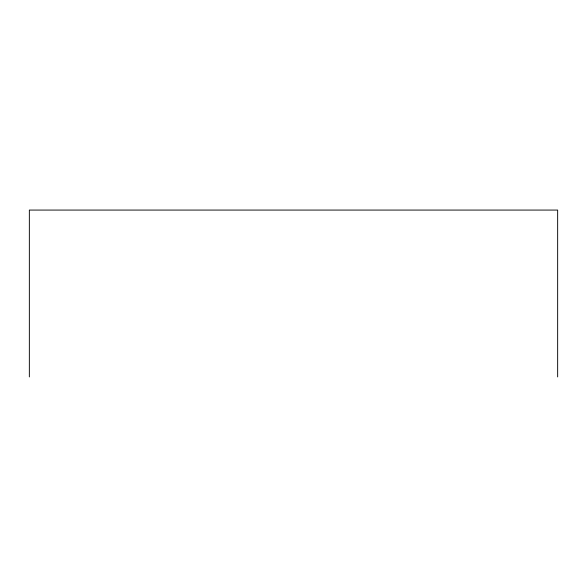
<?xml version="1.0" encoding="UTF-8"?>
<svg xmlns="http://www.w3.org/2000/svg" width="587" height="587" viewBox="0 0 587 587"><rect width="100%" height="100%" fill="white"/><g stroke="black" fill="none" stroke-linecap="round" stroke-linejoin="round"><path stroke-width="0.88" d="M557.65 376.927L557.65 210.073L29.35 210.073L29.35 376.927"/></g></svg>
